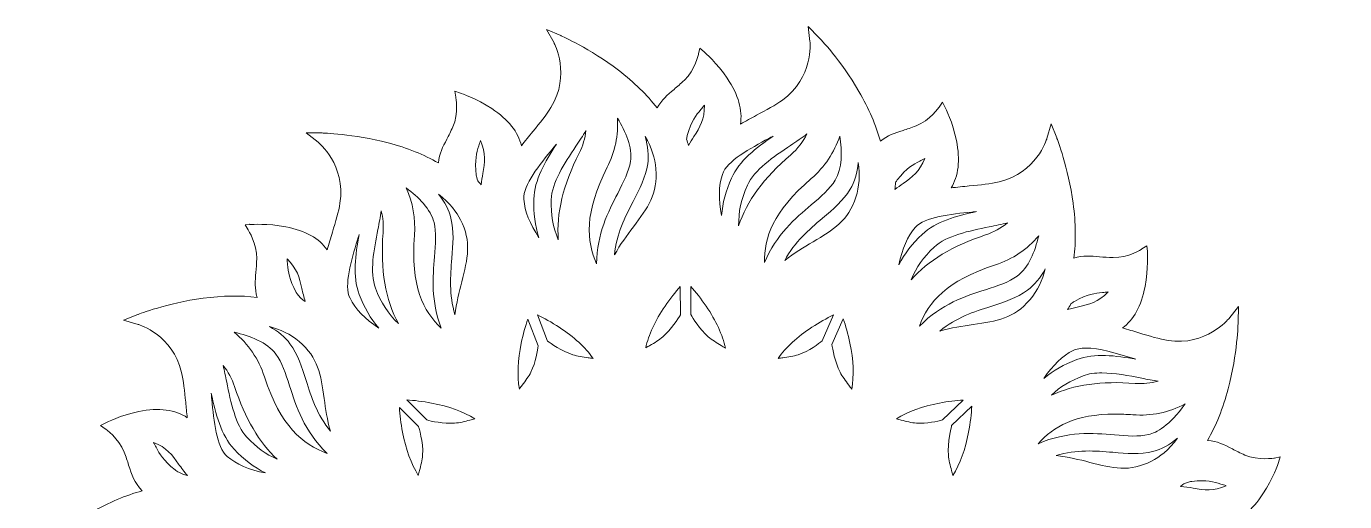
# Model space of a CAD drawing. Header units: millimetres. Extents: x 33 to 1311, y -849 to -20.
# Drawn here: x 32.5 to 410.4, y -607.3 to -471.3 of the extents above; entities that cross this region are included whole.
import ezdxf

# ---------------------------------------------------------------- set-up
doc = ezdxf.new("R2010")
doc.units = ezdxf.units.MM
doc.header["$MEASUREMENT"] = 0
doc.layers.add('Layer 5', color=7, linetype='Continuous')

msp = doc.modelspace()

# ---------------------------------------------------------------- linework, layer by layer
at = {"layer": 'Layer 5', "lineweight": 0}
for points, knots in [([(406, -695.91), (405.9, -695.93), (395.79, -696.97), (389.28, -688.02), (387.84, -686.04), (386.42, -683.38), (384.92, -680.57), (384.31, -679.42), (383.68, -678.25), (383.03, -677.08), (386.73, -677.46), (390.88, -676.15), (395.26, -673.2), (399.64, -670.25), (402.68, -666.74), (402.81, -666.59), (402.81, -666.59), (403.9, -665.32), (403.9, -665.32), (403.9, -665.32), (402.26, -664.96), (402.26, -664.96), (402.22, -664.95), (397.62, -663.92), (394.71, -660.9), (393.69, -659.83), (392.88, -658.87), (392.11, -657.94), (390.36, -655.86), (388.9, -654.11), (386.15, -652.78), (390.18, -649.82), (394.09, -645.88), (397.79, -641.02), (404.1, -632.74), (407.57, -624.81), (407.72, -624.48), (407.72, -624.48), (409.47, -620.43), (409.47, -620.43), (409.47, -620.43), (405.61, -622.57), (405.61, -622.57), (405.52, -622.62), (396.58, -627.46), (387.14, -621.67), (385.05, -620.4), (382.73, -618.49), (380.27, -616.46), (379.09, -615.5), (377.89, -614.51), (376.65, -613.54), (380.41, -612.6), (383.93, -609.75), (386.98, -605.14), (389.9, -600.74), (391.36, -596.33), (391.42, -596.14), (391.42, -596.14), (391.95, -594.55), (391.95, -594.55), (391.95, -594.55), (390.3, -594.85), (390.3, -594.85), (390.25, -594.85), (385.61, -595.66), (381.77, -593.98), (380.41, -593.39), (379.3, -592.81), (378.23, -592.25), (375.91, -591.04), (373.94, -590.02), (371.08, -589.79), (373.52, -585.62), (375.52, -580.67), (377.02, -575), (379.68, -564.94), (379.85, -556.28), (379.86, -555.92), (379.86, -555.92), (379.93, -551.5), (379.93, -551.5), (379.93, -551.5), (377.18, -554.96), (377.18, -554.96), (377.12, -555.04), (370.71, -562.93), (359.77, -561.2), (357.36, -560.82), (354.48, -559.94), (351.43, -559.02), (349.88, -558.55), (348.3, -558.06), (346.69, -557.62), (349.89, -555.33), (352.11, -551.32), (353.18, -545.79), (354.19, -540.61), (353.86, -535.97), (353.84, -535.78), (353.84, -535.78), (353.72, -534.11), (353.72, -534.11), (353.72, -534.11), (352.3, -535.01), (352.3, -535.01), (352.26, -535.04), (348.29, -537.56), (344.09, -537.48), (342.62, -537.45), (341.37, -537.34), (340.16, -537.23), (337.61, -537.01), (335.43, -536.82), (332.77, -537.64), (333.4, -532.92), (333.34, -527.66), (332.56, -521.95), (331.17, -511.64), (328.02, -503.58), (327.88, -503.24), (327.88, -503.24), (326.27, -499.17), (326.27, -499.17), (326.27, -499.17), (325.05, -503.37), (325.05, -503.37), (324.93, -503.77), (322.06, -513.23), (311.35, -515.81), (308.97, -516.38), (305.98, -516.67), (302.8, -516.98), (301.09, -517.15), (299.33, -517.32), (297.57, -517.54), (299.72, -514.2), (300.26, -509.59), (299.12, -504), (298.07, -498.83), (295.99, -494.67), (295.9, -494.5), (295.9, -494.5), (295.14, -493), (295.14, -493), (295.14, -493), (294.19, -494.38), (294.19, -494.38), (294.16, -494.42), (291.45, -498.27), (287.54, -499.8), (286.17, -500.34), (284.97, -500.71), (283.81, -501.08), (281.43, -501.82), (279.4, -502.47), (277.32, -504.14), (276.08, -499.6), (274.04, -494.85), (271.19, -489.95), (265.95, -480.96), (259.96, -474.72), (259.71, -474.46), (259.71, -474.46), (256.66, -471.31), (256.66, -471.31), (256.66, -471.31), (257.14, -475.66), (257.14, -475.66), (257.18, -476.08), (258.15, -485.92), (249.24, -492.4), (247.26, -493.83), (244.61, -495.25), (241.79, -496.75), (240.28, -497.55), (238.73, -498.39), (237.2, -499.26), (237.89, -495.35), (236.62, -490.89), (233.44, -486.17), (230.49, -481.8), (226.98, -478.75), (226.83, -478.63), (226.83, -478.63), (225.56, -477.54), (225.56, -477.54), (225.56, -477.54), (225.2, -479.17), (225.2, -479.17), (225.19, -479.22), (224.16, -483.82), (221.14, -486.72), (220.07, -487.75), (219.11, -488.55), (218.18, -489.33), (216.27, -490.93), (214.63, -492.31), (213.35, -494.66), (210.47, -490.93), (206.76, -487.32), (202.24, -483.88), (193.96, -477.57), (186.04, -474.1), (185.7, -473.96), (185.7, -473.96), (181.65, -472.2), (181.65, -472.2), (181.65, -472.2), (183.79, -476.06), (183.79, -476.06), (183.84, -476.15), (188.68, -485.09), (182.9, -494.54), (181.62, -496.62), (179.71, -498.94), (177.68, -501.41), (176.6, -502.72), (175.49, -504.08), (174.41, -505.47), (173.55, -501.6), (170.68, -497.97), (165.94, -494.84), (161.54, -491.92), (157.13, -490.46), (156.94, -490.4), (156.94, -490.4), (155.35, -489.88), (155.35, -489.88), (155.35, -489.88), (155.64, -491.53), (155.64, -491.53), (155.65, -491.57), (156.46, -496.21), (154.78, -500.05), (154.19, -501.41), (153.61, -502.52), (153.05, -503.59), (151.89, -505.81), (150.91, -507.7), (150.62, -510.37), (146.53, -508.03), (141.71, -506.1), (136.22, -504.65), (126.16, -501.99), (117.5, -501.82), (117.14, -501.81), (117.14, -501.81), (112.72, -501.74), (112.72, -501.74), (112.72, -501.74), (116.18, -504.49), (116.18, -504.49), (116.26, -504.55), (124.15, -510.96), (122.42, -521.9), (122.04, -524.31), (121.17, -527.19), (120.24, -530.24), (119.74, -531.87), (119.23, -533.55), (118.77, -535.24), (116.49, -532.01), (112.46, -529.76), (106.89, -528.68), (101.71, -527.67), (97.07, -528), (96.88, -528.02), (96.88, -528.02), (96.72, -528.03), (96.72, -528.03), (96.72, -528.03), (96.41, -527.96), (96.41, -527.96), (96.41, -527.96), (96.48, -528.05), (96.48, -528.05), (96.48, -528.05), (95.21, -528.14), (95.21, -528.14), (95.21, -528.14), (96.11, -529.55), (96.11, -529.55), (96.14, -529.59), (98.66, -533.57), (98.58, -537.77), (98.55, -539.24), (98.44, -540.49), (98.33, -541.7), (98.11, -544.19), (97.92, -546.31), (98.68, -548.88), (94, -548.28), (88.81, -548.35), (83.17, -549.11), (72.86, -550.5), (64.8, -553.65), (64.46, -553.79), (64.46, -553.79), (60.39, -555.4), (60.39, -555.4), (60.39, -555.4), (64.59, -556.62), (64.59, -556.62), (65, -556.74), (74.45, -559.61), (77.03, -570.32), (77.6, -572.7), (77.89, -575.7), (78.2, -578.87), (78.34, -580.33), (78.49, -581.83), (78.67, -583.33), (75.3, -580.99), (70.56, -580.37), (64.77, -581.55), (59.6, -582.6), (55.44, -584.68), (55.27, -584.77), (55.27, -584.77), (53.78, -585.53), (53.78, -585.53), (53.78, -585.53), (55.15, -586.48), (55.15, -586.48), (55.19, -586.51), (59.04, -589.22), (60.57, -593.13), (61.11, -594.5), (61.49, -595.7), (61.85, -596.85), (62.7, -599.58), (63.42, -601.85), (65.71, -604.26), (61.07, -605.48), (56.2, -607.56), (51.18, -610.48), (42.18, -615.72), (35.94, -621.71), (35.68, -621.97), (35.68, -621.97), (32.53, -625.01), (32.53, -625.01), (32.53, -625.01), (36.89, -624.54), (36.89, -624.54), (37.3, -624.49), (47.14, -623.53), (53.62, -632.43), (55.05, -634.41), (56.47, -637.07), (57.97, -639.88), (58.51, -640.89), (59.06, -641.92), (59.63, -642.95), (55.76, -642.33), (51.37, -643.6), (46.72, -646.74), (42.34, -649.69), (39.3, -653.2), (39.17, -653.35), (39.17, -653.35), (38.08, -654.62), (38.08, -654.62), (38.08, -654.62), (39.72, -654.98), (39.72, -654.98), (39.76, -654.99), (44.36, -656.02), (47.27, -659.04), (48.29, -660.11), (49.09, -661.07), (49.87, -662), (51.82, -664.32), (53.42, -666.23), (56.85, -667.6), (52.78, -670.57), (48.84, -674.53), (45.1, -679.43), (38.79, -687.71), (35.32, -695.64), (35.18, -695.97), (35.18, -695.97), (33.42, -700.02), (33.42, -700.02), (33.42, -700.02), (37.28, -697.88), (37.28, -697.88), (37.37, -697.83), (46.31, -692.99), (55.76, -698.77), (57.84, -700.05), (60.17, -701.96), (62.63, -703.99), (63.47, -704.68), (64.33, -705.38), (65.2, -706.08), (61.39, -706.99), (57.82, -709.84), (54.72, -714.52), (51.81, -718.92), (50.34, -723.33), (50.28, -723.51), (50.28, -723.51), (49.76, -725.11), (49.76, -725.11), (49.76, -725.11), (51.41, -724.81), (51.41, -724.81), (51.46, -724.8), (56.1, -724), (59.94, -725.68), (61.29, -726.27), (62.41, -726.85), (63.48, -727.41), (66.21, -728.83), (68.46, -730), (72.26, -729.92), (69.61, -734.24), (67.46, -739.44), (65.87, -745.45), (63.21, -755.51), (63.04, -764.17), (63.04, -764.53), (63.04, -764.53), (62.97, -768.91), (62.97, -768.91), (62.97, -768.91), (65.71, -765.49), (65.71, -765.49), (65.97, -765.17), (72.24, -757.53), (83.12, -759.25), (85.54, -759.63), (88.42, -760.5), (91.46, -761.43), (92.37, -761.71), (93.29, -761.99), (94.22, -762.26), (91.16, -764.58), (89.03, -768.53), (87.99, -773.9), (86.98, -779.09), (87.31, -783.72), (87.33, -783.92), (87.33, -783.92), (87.45, -785.59), (87.45, -785.59), (87.45, -785.59), (88.86, -784.68), (88.86, -784.68), (88.9, -784.66), (92.88, -782.14), (97.08, -782.22), (98.55, -782.25), (99.8, -782.36), (101.01, -782.46), (104.16, -782.74), (106.73, -782.97), (110.36, -781.3), (109.5, -786.4), (109.48, -792.17), (110.33, -798.5), (111.72, -808.81), (114.88, -816.87), (115.01, -817.21), (115.01, -817.21), (116.62, -821.28), (116.62, -821.28), (116.62, -821.28), (117.85, -817.08), (117.85, -817.08), (117.96, -816.68), (120.84, -807.22), (131.55, -804.64), (133.92, -804.07), (136.92, -803.78), (140.09, -803.47), (140.9, -803.39), (141.72, -803.31), (142.54, -803.22), (140.78, -806.5), (140.4, -810.84), (141.47, -816.03), (142.54, -821.22), (144.64, -825.39), (144.73, -825.56), (144.73, -825.56), (145.5, -827.06), (145.5, -827.06), (145.5, -827.06), (146.46, -825.68), (146.46, -825.68), (146.48, -825.65), (149.21, -821.79), (153.13, -820.27), (154.51, -819.73), (155.72, -819.36), (156.88, -818.99), (159.91, -818.05), (162.38, -817.28), (165.1, -814.37), (166.24, -819.48), (168.44, -824.9), (171.7, -830.5), (176.94, -839.49), (182.94, -845.73), (183.19, -845.99), (183.19, -845.99), (186.26, -849.17), (186.26, -849.17), (186.26, -849.17), (185.76, -844.78), (185.76, -844.78), (185.75, -844.68), (184.7, -834.57), (193.66, -828.05), (195.63, -826.62), (198.29, -825.2), (201.1, -823.7), (201.83, -823.31), (202.56, -822.92), (203.3, -822.52), (203.08, -826.09), (204.4, -830.07), (207.22, -834.25), (210.17, -838.63), (213.68, -841.67), (213.83, -841.8), (213.83, -841.8), (215.1, -842.89), (215.1, -842.89), (215.1, -842.89), (215.46, -841.25), (215.46, -841.25), (215.47, -841.21), (216.5, -836.61), (219.52, -833.7), (220.59, -832.68), (221.55, -831.87), (222.48, -831.09), (224.85, -829.11), (226.79, -827.48), (228.17, -823.91), (231.2, -828.3), (235.38, -832.56), (240.65, -836.57), (248.93, -842.88), (256.86, -846.35), (257.19, -846.49), (257.19, -846.49), (261.24, -848.25), (261.24, -848.25), (261.24, -848.25), (259.1, -844.39), (259.1, -844.39), (259.05, -844.3), (254.22, -835.36), (260, -825.91), (261.27, -823.83), (263.18, -821.51), (265.21, -819.04), (265.7, -818.45), (266.2, -817.84), (266.7, -817.22), (267.94, -820.49), (270.64, -823.56), (274.71, -826.27), (279.13, -829.22), (283.56, -830.7), (283.74, -830.77), (283.74, -830.77), (285.34, -831.29), (285.34, -831.29), (285.34, -831.29), (285.04, -829.63), (285.04, -829.63), (285.03, -829.59), (284.22, -824.91), (285.89, -821.05), (286.48, -819.68), (287.06, -818.57), (287.62, -817.49), (289.03, -814.76), (290.18, -812.52), (290.12, -808.76), (294.63, -811.71), (300.18, -814.08), (306.67, -815.8), (316.74, -818.46), (325.39, -818.63), (325.75, -818.64), (325.75, -818.64), (330.17, -818.71), (330.17, -818.71), (330.17, -818.71), (326.71, -815.96), (326.71, -815.96), (326.63, -815.9), (318.74, -809.49), (320.47, -798.55), (320.85, -796.14), (321.73, -793.26), (322.65, -790.21), (322.91, -789.38), (323.16, -788.54), (323.41, -787.7), (325.79, -789.94), (329.26, -791.54), (333.69, -792.41), (338.87, -793.41), (343.51, -793.08), (343.7, -793.06), (343.7, -793.06), (345.37, -792.94), (345.37, -792.94), (345.37, -792.94), (344.47, -791.53), (344.47, -791.53), (344.44, -791.49), (341.92, -787.51), (342, -783.32), (342.03, -781.84), (342.14, -780.59), (342.25, -779.38), (342.5, -776.56), (342.7, -774.21), (341.55, -771.14), (344.41, -771.7), (347.48, -771.98), (350.76, -771.98), (353.61, -771.98), (356.6, -771.77), (359.73, -771.35), (370.04, -769.95), (378.1, -766.8), (378.44, -766.67), (378.44, -766.67), (382.51, -765.06), (382.51, -765.06), (382.51, -765.06), (378.31, -763.83), (378.31, -763.83), (377.91, -763.72), (368.45, -760.84), (365.87, -750.13), (365.3, -747.76), (365.01, -744.76), (364.7, -741.59), (364.6, -740.59), (364.5, -739.56), (364.39, -738.54), (367.58, -740.01), (371.68, -740.28), (376.51, -739.3), (381.68, -738.25), (385.84, -736.16), (386.01, -736.08), (386.01, -736.08), (387.51, -735.32), (387.51, -735.32), (387.51, -735.32), (386.13, -734.36), (386.13, -734.36), (386.09, -734.34), (382.24, -731.62), (380.71, -727.72), (380.17, -726.35), (379.8, -725.15), (379.43, -723.99), (378.58, -721.27), (377.86, -719), (375.57, -716.58), (380.69, -715.44), (386.11, -713.23), (391.72, -709.97), (400.71, -704.73), (406.95, -698.74), (407.22, -698.48), (407.22, -698.48), (410.39, -695.41), (410.39, -695.41), (410.39, -695.41), (406, -695.91), (406, -695.91)], [0, 0, 0, 0, 1, 1, 1, 2, 2, 2, 3, 3, 3, 4, 4, 4, 5, 5, 5, 6, 6, 6, 7, 7, 7, 8, 8, 8, 9, 9, 9, 10, 10, 10, 11, 11, 11, 12, 12, 12, 13, 13, 13, 14, 14, 14, 15, 15, 15, 16, 16, 16, 17, 17, 17, 18, 18, 18, 19, 19, 19, 20, 20, 20, 21, 21, 21, 22, 22, 22, 23, 23, 23, 24, 24, 24, 25, 25, 25, 26, 26, 26, 27, 27, 27, 28, 28, 28, 29, 29, 29, 30, 30, 30, 31, 31, 31, 32, 32, 32, 33, 33, 33, 34, 34, 34, 35, 35, 35, 36, 36, 36, 37, 37, 37, 38, 38, 38, 39, 39, 39, 40, 40, 40, 41, 41, 41, 42, 42, 42, 43, 43, 43, 44, 44, 44, 45, 45, 45, 46, 46, 46, 47, 47, 47, 48, 48, 48, 49, 49, 49, 50, 50, 50, 51, 51, 51, 52, 52, 52, 53, 53, 53, 54, 54, 54, 55, 55, 55, 56, 56, 56, 57, 57, 57, 58, 58, 58, 59, 59, 59, 60, 60, 60, 61, 61, 61, 62, 62, 62, 63, 63, 63, 64, 64, 64, 65, 65, 65, 66, 66, 66, 67, 67, 67, 68, 68, 68, 69, 69, 69, 70, 70, 70, 71, 71, 71, 72, 72, 72, 73, 73, 73, 74, 74, 74, 75, 75, 75, 76, 76, 76, 77, 77, 77, 78, 78, 78, 79, 79, 79, 80, 80, 80, 81, 81, 81, 82, 82, 82, 83, 83, 83, 84, 84, 84, 85, 85, 85, 86, 86, 86, 87, 87, 87, 88, 88, 88, 89, 89, 89, 90, 90, 90, 91, 91, 91, 92, 92, 92, 93, 93, 93, 94, 94, 94, 95, 95, 95, 96, 96, 96, 97, 97, 97, 98, 98, 98, 99, 99, 99, 100, 100, 100, 101, 101, 101, 102, 102, 102, 103, 103, 103, 104, 104, 104, 105, 105, 105, 106, 106, 106, 107, 107, 107, 108, 108, 108, 109, 109, 109, 110, 110, 110, 111, 111, 111, 112, 112, 112, 113, 113, 113, 114, 114, 114, 115, 115, 115, 116, 116, 116, 117, 117, 117, 118, 118, 118, 119, 119, 119, 120, 120, 120, 121, 121, 121, 122, 122, 122, 123, 123, 123, 124, 124, 124, 125, 125, 125, 126, 126, 126, 127, 127, 127, 128, 128, 128, 129, 129, 129, 130, 130, 130, 131, 131, 131, 132, 132, 132, 133, 133, 133, 134, 134, 134, 135, 135, 135, 136, 136, 136, 137, 137, 137, 138, 138, 138, 139, 139, 139, 140, 140, 140, 141, 141, 141, 142, 142, 142, 143, 143, 143, 144, 144, 144, 145, 145, 145, 146, 146, 146, 147, 147, 147, 148, 148, 148, 149, 149, 149, 150, 150, 150, 151, 151, 151, 152, 152, 152, 153, 153, 153, 154, 154, 154, 155, 155, 155, 156, 156, 156, 157, 157, 157, 158, 158, 158, 159, 159, 159, 160, 160, 160, 161, 161, 161, 162, 162, 162, 163, 163, 163, 164, 164, 164, 165, 165, 165, 166, 166, 166, 167, 167, 167, 168, 168, 168, 169, 169, 169, 170, 170, 170, 171, 171, 171, 172, 172, 172, 173, 173, 173, 174, 174, 174, 175, 175, 175, 176, 176, 176, 177, 177, 177, 178, 178, 178, 179, 179, 179, 180, 180, 180, 181, 181, 181, 182, 182, 182, 183, 183, 183, 184, 184, 184, 185, 185, 185, 186, 186, 186, 187, 187, 187, 188, 188, 188, 189, 189, 189, 190, 190, 190, 191, 191, 191, 192, 192, 192, 193, 193, 193, 194, 194, 194, 195, 195, 195, 196, 196, 196, 197, 197, 197, 198, 198, 198, 199, 199, 199, 200, 200, 200, 201, 201, 201, 202, 202, 202, 203, 203, 203, 204, 204, 204, 205, 205, 205, 206, 206, 206, 207, 207, 207, 208, 208, 208, 209, 209, 209, 210, 210, 210, 211, 211, 211, 212, 212, 212, 213, 213, 213, 214, 214, 214, 215, 215, 215, 216, 216, 216, 217, 217, 217, 218, 218, 218, 219, 219, 219, 220, 220, 220, 221, 221, 221, 222, 222, 222, 223, 223, 223, 224, 224, 224, 225, 225, 225, 226, 226, 226, 227, 227, 227, 228, 228, 228, 228]), ([(221.95, -502.54), (223.21, -498.27), (224.44, -496.8), (225.86, -495.09), (226.18, -494.7), (226.52, -494.29), (226.87, -493.84), (226.97, -497.92), (225.58, -500.14), (223.88, -502.86), (223.37, -503.68), (222.85, -504.51), (222.36, -505.41), (222.18, -504.8), (221.98, -504.19), (221.77, -503.59), (221.81, -503.18), (221.87, -502.83), (221.95, -502.54)], [0, 0, 0, 0, 1, 1, 1, 2, 2, 2, 3, 3, 3, 4, 4, 4, 5, 5, 5, 6, 6, 6, 6]), ([(199.02, -511.64), (201.27, -507.19), (202.26, -502.42), (201.97, -497.59), (204.31, -501.41), (206.28, -505.98), (205.68, -509.95), (205.24, -512.86), (203.75, -515.75), (202.02, -519.09), (199.32, -524.33), (196.09, -530.59), (195.98, -539.28), (193.05, -532.75), (192.4, -524.73), (199.02, -511.64)], [0, 0, 0, 0, 1, 1, 1, 2, 2, 2, 3, 3, 3, 4, 4, 4, 5, 5, 5, 5]), ([(190.04, -505.62), (191.07, -504.08), (192.07, -502.57), (192.93, -501.12), (192.69, -503.33), (192.05, -505.48), (190.99, -507.58), (186.35, -516.75), (184.38, -524.9), (185.01, -532.36), (183.46, -528.76), (182.85, -525.14), (182.98, -520.91), (183.11, -516.07), (186.79, -510.52), (190.04, -505.62)], [0, 0, 0, 0, 1, 1, 1, 2, 2, 2, 3, 3, 3, 4, 4, 4, 5, 5, 5, 5]), ([(251.58, -505.37), (253.23, -504.25), (254.84, -503.17), (256.27, -502.08), (255.18, -504.32), (253.63, -506.31), (251.64, -508.03), (243.92, -514.66), (239.01, -521.36), (236.7, -528.41), (236.61, -524.38), (237.43, -520.74), (239.2, -516.78), (241.18, -512.36), (246.7, -508.65), (251.58, -505.37)], [0, 0, 0, 0, 1, 1, 1, 2, 2, 2, 3, 3, 3, 4, 4, 4, 5, 5, 5, 5]), ([(163.37, -513.42), (163.2, -514.46), (163.02, -515.53), (162.9, -516.67), (162.58, -516.27), (162.24, -515.88), (161.9, -515.49), (161.66, -514.86), (161.51, -514.3), (161.47, -513.86), (160.99, -509.43), (161.56, -507.6), (162.22, -505.48), (162.37, -504.99), (162.53, -504.49), (162.68, -503.94), (164.33, -507.67), (163.9, -510.25), (163.37, -513.42)], [0, 0, 0, 0, 1, 1, 1, 2, 2, 2, 3, 3, 3, 4, 4, 4, 5, 5, 5, 6, 6, 6, 6]), ([(183.5, -506.18), (183.82, -505.79), (184.13, -505.41), (184.44, -505.03), (181.25, -509.93), (178.13, -515.31), (177.98, -520.76), (177.86, -524.76), (178.31, -528.31), (179.46, -531.78), (176.81, -527.86), (175.37, -524.18), (175.14, -520.78), (174.86, -516.68), (179.65, -510.86), (183.5, -506.18)], [0, 0, 0, 0, 1, 1, 1, 2, 2, 2, 3, 3, 3, 4, 4, 4, 5, 5, 5, 5]), ([(210.62, -510.69), (210.99, -508.27), (210.74, -505.64), (209.89, -502.83), (211.7, -505.92), (212.74, -509.02), (213, -512.11), (213.59, -519.26), (210.63, -523.2), (206.53, -528.67), (204.67, -531.14), (202.76, -533.69), (201.11, -536.71), (201.71, -530.61), (204.12, -525.94), (206.47, -521.38), (208.31, -517.8), (210.06, -514.42), (210.62, -510.69)], [0, 0, 0, 0, 1, 1, 1, 2, 2, 2, 3, 3, 3, 4, 4, 4, 5, 5, 5, 6, 6, 6, 6]), ([(232.03, -513.66), (233.35, -509.77), (240, -506.23), (245.35, -503.37), (245.76, -503.16), (246.16, -502.94), (246.56, -502.73), (241.76, -506.02), (236.86, -509.78), (234.64, -514.73), (233.02, -518.36), (232.07, -521.8), (231.8, -525.41), (230.87, -520.81), (230.95, -516.88), (232.03, -513.66)], [0, 0, 0, 0, 1, 1, 1, 2, 2, 2, 3, 3, 3, 4, 4, 4, 5, 5, 5, 5]), ([(257.5, -514.86), (261.37, -511.53), (264.14, -507.4), (265.7, -502.69), (266.38, -507.07), (266.41, -511.96), (264.37, -515.34), (262.85, -517.86), (260.37, -519.96), (257.5, -522.39), (252.95, -526.23), (247.52, -530.83), (244.1, -538.93), (243.97, -531.87), (246.51, -524.31), (257.5, -514.86)], [0, 0, 0, 0, 1, 1, 1, 2, 2, 2, 3, 3, 3, 4, 4, 4, 5, 5, 5, 5]), ([(281.67, -516), (281.83, -515.7), (282, -515.44), (282.17, -515.23), (284.96, -511.77), (286.66, -510.88), (288.62, -509.84), (289.07, -509.61), (289.55, -509.36), (290.04, -509.08), (288.57, -512.88), (286.44, -514.4), (283.83, -516.27), (283.06, -516.82), (282.27, -517.38), (281.48, -518.01), (281.56, -517.34), (281.62, -516.67), (281.67, -516)], [0, 0, 0, 0, 1, 1, 1, 2, 2, 2, 3, 3, 3, 4, 4, 4, 5, 5, 5, 6, 6, 6, 6]), ([(270.33, -520.14), (268.14, -526.97), (263.89, -529.48), (258.02, -532.96), (255.34, -534.55), (252.59, -536.18), (249.89, -538.34), (252.79, -532.93), (256.8, -529.53), (260.72, -526.21), (263.8, -523.61), (266.71, -521.15), (268.65, -517.92), (269.93, -515.8), (270.71, -513.25), (271, -510.29), (271.5, -513.88), (271.28, -517.17), (270.33, -520.14)], [0, 0, 0, 0, 1, 1, 1, 2, 2, 2, 3, 3, 3, 4, 4, 4, 5, 5, 5, 6, 6, 6, 6]), ([(149.39, -527.43), (150.09, -530.28), (149.82, -533.52), (149.51, -537.27), (149.03, -542.99), (148.46, -549.84), (151.44, -557.67), (146.29, -552.81), (142.65, -545.7), (143.76, -531.04), (144.12, -526.31), (143.3, -521.74), (141.39, -517.55), (144.93, -520.15), (148.44, -523.58), (149.39, -527.43)], [0, 0, 0, 0, 1, 1, 1, 2, 2, 2, 3, 3, 3, 4, 4, 4, 5, 5, 5, 5]), ([(156.96, -526.63), (156.96, -526.63), (156.96, -526.63), (156.96, -526.63), (160.24, -533), (159.01, -537.79), (157.32, -544.4), (156.56, -547.38), (155.77, -550.45), (155.39, -553.85), (153.63, -548.01), (154.07, -542.78), (154.49, -537.69), (154.83, -533.67), (155.14, -529.88), (154.24, -526.22), (153.66, -523.89), (152.47, -521.6), (150.67, -519.37), (153.96, -521.91), (155.86, -524.5), (156.96, -526.63)], [0, 0, 0, 0, 1, 1, 1, 2, 2, 2, 3, 3, 3, 4, 4, 4, 5, 5, 5, 6, 6, 6, 7, 7, 7, 7]), ([(133.29, -529.42), (133.64, -527.59), (133.99, -525.8), (134.24, -524.12), (134.76, -526.11), (134.95, -528.19), (134.78, -530.36), (134.78, -530.36), (134.78, -530.36), (134.78, -530.36), (133.98, -541.03), (135.41, -549.56), (139.17, -556.35), (136.19, -553.54), (134.18, -550.36), (132.61, -546.24), (130.88, -541.71), (132.16, -535.18), (133.29, -529.42)], [0, 0, 0, 0, 1, 1, 1, 2, 2, 2, 3, 3, 3, 4, 4, 4, 5, 5, 5, 6, 6, 6, 6]), ([(303.56, -524.45), (304, -524.41), (304.44, -524.36), (304.88, -524.32), (299.2, -525.53), (293.24, -527.13), (289.3, -530.85), (286.43, -533.55), (284.26, -536.34), (282.62, -539.54), (283.53, -534.97), (285.1, -531.4), (287.32, -528.86), (290.02, -525.77), (297.53, -525.04), (303.56, -524.45)], [0, 0, 0, 0, 1, 1, 1, 2, 2, 2, 3, 3, 3, 4, 4, 4, 5, 5, 5, 5]), ([(313.74, -527.54), (311.95, -529.06), (309.86, -530.21), (307.49, -530.99), (297.99, -534.11), (290.97, -538.33), (286.14, -543.82), (287.59, -540.27), (289.69, -537.35), (292.73, -534.48), (296.25, -531.16), (302.77, -529.84), (308.53, -528.68), (310.34, -528.31), (312.11, -527.95), (313.74, -527.54)], [0, 0, 0, 0, 1, 1, 1, 2, 2, 2, 3, 3, 3, 4, 4, 4, 5, 5, 5, 5]), ([(127.44, -532.43), (127.6, -531.91), (127.76, -531.38), (127.92, -530.86), (126.83, -536.65), (125.98, -542.88), (127.93, -548.02), (129.36, -551.77), (131.15, -554.9), (133.56, -557.67), (129.58, -555.05), (126.82, -552.19), (125.3, -549.12), (123.48, -545.45), (125.67, -538.23), (127.44, -532.43)], [0, 0, 0, 0, 1, 1, 1, 2, 2, 2, 3, 3, 3, 4, 4, 4, 5, 5, 5, 5]), ([(322.7, -531.25), (321.65, -535.69), (319.8, -540.38), (316.53, -542.79), (314.17, -544.53), (311.07, -545.52), (307.48, -546.67), (301.74, -548.51), (294.87, -550.7), (288.54, -557.06), (291.09, -550.18), (296.24, -544.16), (310.3, -539.54), (315.23, -537.92), (319.43, -535.1), (322.7, -531.25)], [0, 0, 0, 0, 1, 1, 1, 2, 2, 2, 3, 3, 3, 4, 4, 4, 5, 5, 5, 5]), ([(111.5, -546.33), (111.78, -547.52), (112.06, -548.75), (112.47, -550.03), (112.26, -549.91), (112.05, -549.8), (111.84, -549.69), (110.68, -548.65), (110.15, -547.9), (109.91, -547.46), (107.78, -543.55), (107.61, -541.65), (107.4, -539.43), (107.36, -538.93), (107.31, -538.4), (107.24, -537.84), (110.19, -540.65), (110.78, -543.2), (111.5, -546.33)], [0, 0, 0, 0, 1, 1, 1, 2, 2, 2, 3, 3, 3, 4, 4, 4, 5, 5, 5, 6, 6, 6, 6]), ([(320.22, -549.5), (315.58, -554.97), (310.7, -555.67), (303.94, -556.64), (300.85, -557.08), (297.68, -557.53), (294.34, -558.51), (299.09, -554.6), (304.11, -553), (309.01, -551.43), (312.84, -550.2), (316.47, -549.05), (319.5, -546.81), (321.49, -545.34), (323.19, -543.29), (324.58, -540.67), (323.75, -543.88), (322.38, -546.95), (320.22, -549.5)], [0, 0, 0, 0, 1, 1, 1, 2, 2, 2, 3, 3, 3, 4, 4, 4, 5, 5, 5, 6, 6, 6, 6]), ([(215.59, -551.39), (217.04, -549.26), (218.58, -547.34), (219.98, -545.75), (219.98, -545.75), (219.99, -553.86), (219.99, -553.86), (219.37, -554.91), (217.4, -558.06), (214.99, -560.14), (213.91, -561.06), (212.57, -561.85), (211.27, -562.62), (210.87, -562.85), (210.47, -563.09), (210.05, -563.35), (210.91, -559.55), (212.77, -555.55), (215.59, -551.39)], [0, 0, 0, 0, 1, 1, 1, 2, 2, 2, 3, 3, 3, 4, 4, 4, 5, 5, 5, 6, 6, 6, 6]), ([(232.93, -563.37), (232.5, -563.11), (232.08, -562.86), (231.68, -562.62), (230.38, -561.85), (229.03, -561.06), (227.96, -560.14), (225.5, -558.02), (223.55, -554.78), (222.99, -553.81), (222.99, -553.81), (222.98, -545.75), (222.98, -545.75), (224.39, -547.34), (225.93, -549.26), (227.38, -551.4), (230.21, -555.56), (232.07, -559.57), (232.93, -563.37)], [0, 0, 0, 0, 1, 1, 1, 2, 2, 2, 3, 3, 3, 4, 4, 4, 5, 5, 5, 6, 6, 6, 6]), ([(331.9, -550.76), (332.28, -550.43), (332.64, -550.17), (332.95, -550), (336.85, -547.87), (338.76, -547.7), (340.97, -547.49), (341.48, -547.45), (342.01, -547.4), (342.57, -547.32), (339.76, -550.28), (337.21, -550.87), (334.08, -551.59), (333.08, -551.82), (332.06, -552.06), (331, -552.37), (331.31, -551.85), (331.61, -551.31), (331.9, -550.76)], [0, 0, 0, 0, 1, 1, 1, 2, 2, 2, 3, 3, 3, 4, 4, 4, 5, 5, 5, 6, 6, 6, 6]), ([(174.38, -561.93), (174.9, -559.43), (175.59, -557.09), (176.26, -555.1), (176.26, -555.1), (179.2, -562.71), (179.2, -562.71), (179.07, -563.93), (178.57, -567.46), (177.17, -570.24), (176.53, -571.5), (175.6, -572.75), (174.69, -573.96), (174.41, -574.32), (174.13, -574.7), (173.84, -575.09), (173.18, -571.26), (173.37, -566.85), (174.38, -561.93)], [0, 0, 0, 0, 1, 1, 1, 2, 2, 2, 3, 3, 3, 4, 4, 4, 5, 5, 5, 6, 6, 6, 6]), ([(193.54, -566.15), (192.05, -565.94), (190.5, -565.72), (189.16, -565.27), (186.03, -564.24), (182.8, -562.01), (181.9, -561.36), (181.9, -561.36), (179, -553.86), (179, -553.86), (180.92, -554.8), (183.1, -555.99), (185.28, -557.42), (189.49, -560.18), (192.74, -563.18), (194.99, -566.36), (194.49, -566.28), (194.01, -566.21), (193.54, -566.15)], [0, 0, 0, 0, 1, 1, 1, 2, 2, 2, 3, 3, 3, 4, 4, 4, 5, 5, 5, 6, 6, 6, 6]), ([(260.61, -561.33), (259.73, -562.04), (256.84, -564.27), (253.79, -565.27), (252.44, -565.72), (250.9, -565.94), (249.4, -566.15), (248.95, -566.21), (248.48, -566.28), (248, -566.35), (250.24, -563.17), (253.49, -560.18), (257.69, -557.42), (259.83, -556.02), (261.97, -554.85), (263.86, -553.91), (263.86, -553.91), (260.61, -561.33), (260.61, -561.33)], [0, 0, 0, 0, 1, 1, 1, 2, 2, 2, 3, 3, 3, 4, 4, 4, 5, 5, 5, 6, 6, 6, 6]), ([(269.13, -575.13), (268.83, -574.72), (268.54, -574.33), (268.26, -573.96), (267.35, -572.75), (266.41, -571.5), (265.77, -570.24), (264.32, -567.36), (263.61, -563.59), (263.41, -562.4), (263.41, -562.4), (266.67, -554.99), (266.67, -554.99), (267.36, -557.01), (268.06, -559.39), (268.59, -561.94), (269.61, -566.87), (269.79, -571.29), (269.13, -575.13)], [0, 0, 0, 0, 1, 1, 1, 2, 2, 2, 3, 3, 3, 4, 4, 4, 5, 5, 5, 6, 6, 6, 6]), ([(104.07, -565.11), (105.82, -567.48), (106.81, -570.58), (107.95, -574.16), (109.83, -580.04), (112.08, -587.08), (118.76, -593.51), (111.64, -590.96), (105.44, -585.78), (100.78, -571.61), (99.1, -566.49), (96.14, -562.17), (92.08, -558.86), (96.58, -559.88), (101.58, -561.74), (104.07, -565.11)], [0, 0, 0, 0, 1, 1, 1, 2, 2, 2, 3, 3, 3, 4, 4, 4, 5, 5, 5, 5]), ([(110.74, -561.49), (116.21, -566.12), (116.91, -571.01), (117.88, -577.77), (118.31, -580.8), (118.76, -583.92), (119.7, -587.19), (115.86, -582.48), (114.27, -577.5), (112.71, -572.64), (111.49, -568.8), (110.33, -565.18), (108.09, -562.15), (106.67, -560.22), (104.71, -558.57), (102.21, -557.2), (105.3, -558.04), (108.27, -559.39), (110.74, -561.49)], [0, 0, 0, 0, 1, 1, 1, 2, 2, 2, 3, 3, 3, 4, 4, 4, 5, 5, 5, 6, 6, 6, 6]), ([(332.58, -564.06), (333.51, -563.6), (334.69, -563.38), (336.19, -563.38), (340, -563.38), (344.93, -564.88), (349.27, -566.2), (349.71, -566.33), (350.14, -566.46), (350.56, -566.59), (344.84, -565.53), (338.7, -564.72), (333.63, -566.65), (329.96, -568.05), (326.9, -569.78), (324.19, -572.09), (326.77, -568.24), (329.57, -565.55), (332.58, -564.06)], [0, 0, 0, 0, 1, 1, 1, 2, 2, 2, 3, 3, 3, 4, 4, 4, 5, 5, 5, 6, 6, 6, 6]), ([(92.23, -574.42), (95.23, -583.56), (99.24, -590.4), (104.43, -595.21), (101.18, -593.77), (98.43, -591.74), (95.77, -588.92), (92.44, -585.4), (91.12, -578.87), (89.96, -573.12), (89.62, -571.47), (89.3, -569.85), (88.93, -568.35), (90.37, -570.1), (91.48, -572.13), (92.23, -574.42)], [0, 0, 0, 0, 1, 1, 1, 2, 2, 2, 3, 3, 3, 4, 4, 4, 5, 5, 5, 5]), ([(352.23, -572), (353.84, -572.32), (355.41, -572.63), (356.91, -572.86), (354.83, -573.45), (352.64, -573.66), (350.35, -573.49), (340.69, -572.76), (332.78, -573.87), (326.33, -576.88), (328.89, -574.45), (331.81, -572.7), (335.41, -571.32), (337, -570.72), (338.85, -570.48), (340.82, -570.48), (344.44, -570.48), (348.5, -571.27), (352.23, -572)], [0, 0, 0, 0, 1, 1, 1, 2, 2, 2, 3, 3, 3, 4, 4, 4, 5, 5, 5, 6, 6, 6, 6]), ([(92.13, -592.35), (94.9, -595.28), (97.75, -597.49), (101.06, -599.13), (96.35, -598.23), (92.69, -596.65), (90.1, -594.38), (87.01, -591.69), (86.28, -584.18), (85.69, -578.13), (85.63, -577.53), (85.57, -576.93), (85.51, -576.33), (86.73, -582.14), (88.32, -588.31), (92.13, -592.35)], [0, 0, 0, 0, 1, 1, 1, 2, 2, 2, 3, 3, 3, 4, 4, 4, 5, 5, 5, 5]), ([(144.95, -585.83), (144.96, -585.85), (144.96, -585.87), (144.96, -585.88), (144.98, -585.93), (146.39, -590.22), (146.1, -594.04), (146, -595.46), (145.61, -596.97), (145.23, -598.43), (145.11, -598.87), (145, -599.33), (144.88, -599.81), (142.81, -596.51), (141.29, -592.37), (140.35, -587.44), (139.86, -584.91), (139.6, -582.46), (139.46, -580.34), (139.46, -580.34), (144.95, -585.83), (144.95, -585.83)], [0, 0, 0, 0, 1, 1, 1, 2, 2, 2, 3, 3, 3, 4, 4, 4, 5, 5, 5, 6, 6, 6, 7, 7, 7, 7]), ([(159.66, -584), (158.2, -584.38), (156.69, -584.77), (155.28, -584.87), (152.1, -585.11), (148.49, -584.26), (147.32, -583.96), (147.32, -583.96), (141.58, -578.22), (141.58, -578.22), (143.7, -578.35), (146.15, -578.62), (148.69, -579.1), (153.63, -580.04), (157.78, -581.56), (161.07, -583.64), (160.59, -583.76), (160.11, -583.88), (159.66, -584)], [0, 0, 0, 0, 1, 1, 1, 2, 2, 2, 3, 3, 3, 4, 4, 4, 5, 5, 5, 6, 6, 6, 6]), ([(295.12, -583.94), (293.73, -584.33), (290.55, -585.08), (287.67, -584.87), (286.26, -584.76), (284.75, -584.37), (283.28, -584), (282.84, -583.88), (282.38, -583.76), (281.9, -583.65), (285.2, -581.57), (289.34, -580.05), (294.28, -579.11), (296.67, -578.65), (298.99, -578.39), (301.02, -578.25), (301.02, -578.25), (295.12, -583.94), (295.12, -583.94)], [0, 0, 0, 0, 1, 1, 1, 2, 2, 2, 3, 3, 3, 4, 4, 4, 5, 5, 5, 6, 6, 6, 6]), ([(302.62, -587.45), (301.68, -592.39), (300.15, -596.55), (298.07, -599.85), (297.95, -599.36), (297.83, -598.88), (297.71, -598.43), (297.34, -596.96), (296.95, -595.45), (296.84, -594.04), (296.57, -590.38), (297.63, -586.04), (297.74, -585.58), (297.74, -585.58), (303.52, -580), (303.52, -580), (303.39, -582.2), (303.13, -584.78), (302.62, -587.45)], [0, 0, 0, 0, 1, 1, 1, 2, 2, 2, 3, 3, 3, 4, 4, 4, 5, 5, 5, 6, 6, 6, 6]), ([(364.66, -579.37), (360.23, -585.7), (356.37, -587.57), (354.22, -588.1), (351.37, -588.81), (348.13, -588.54), (344.38, -588.23), (338.27, -587.72), (330.96, -587.11), (322.53, -590.74), (327, -585.79), (333.07, -582.27), (344.66, -582.27), (346.22, -582.27), (347.9, -582.33), (349.68, -582.46), (355, -582.87), (360.08, -581.8), (364.66, -579.37)], [0, 0, 0, 0, 1, 1, 1, 2, 2, 2, 3, 3, 3, 4, 4, 4, 5, 5, 5, 6, 6, 6, 6]), ([(327.71, -594.13), (333.59, -592.34), (338.84, -592.78), (343.96, -593.21), (347.98, -593.55), (351.77, -593.86), (355.42, -592.96), (357.84, -592.36), (360.21, -591.1), (362.52, -589.19), (359.92, -592.62), (357.27, -594.59), (355.08, -595.72), (348.7, -599), (343.92, -597.77), (337.31, -596.08), (334.28, -595.3), (331.17, -594.51), (327.71, -594.13)], [0, 0, 0, 0, 1, 1, 1, 2, 2, 2, 3, 3, 3, 4, 4, 4, 5, 5, 5, 6, 6, 6, 6]), ([(76.18, -596.58), (76.95, -597.66), (77.74, -598.76), (78.7, -599.87), (76.72, -599.26), (75.68, -598.67), (75.14, -598.24), (71.68, -595.44), (70.79, -593.75), (69.76, -591.78), (69.52, -591.33), (69.27, -590.86), (68.99, -590.37), (72.79, -591.84), (74.32, -593.97), (76.18, -596.58)], [0, 0, 0, 0, 1, 1, 1, 2, 2, 2, 3, 3, 3, 4, 4, 4, 5, 5, 5, 5]), ([(374.93, -602.31), (375.41, -602.46), (375.92, -602.62), (376.46, -602.76), (372.74, -604.42), (370.16, -603.99), (366.99, -603.46), (365.81, -603.26), (364.61, -603.06), (363.31, -602.95), (363.63, -602.72), (363.94, -602.49), (364.26, -602.25), (365.39, -601.76), (366.13, -601.6), (366.55, -601.55), (370.98, -601.08), (372.81, -601.65), (374.93, -602.31)], [0, 0, 0, 0, 1, 1, 1, 2, 2, 2, 3, 3, 3, 4, 4, 4, 5, 5, 5, 6, 6, 6, 6])]:
    msp.add_open_spline(points, degree=3, knots=knots, dxfattribs=at)

doc.saveas('drawing.dxf')
